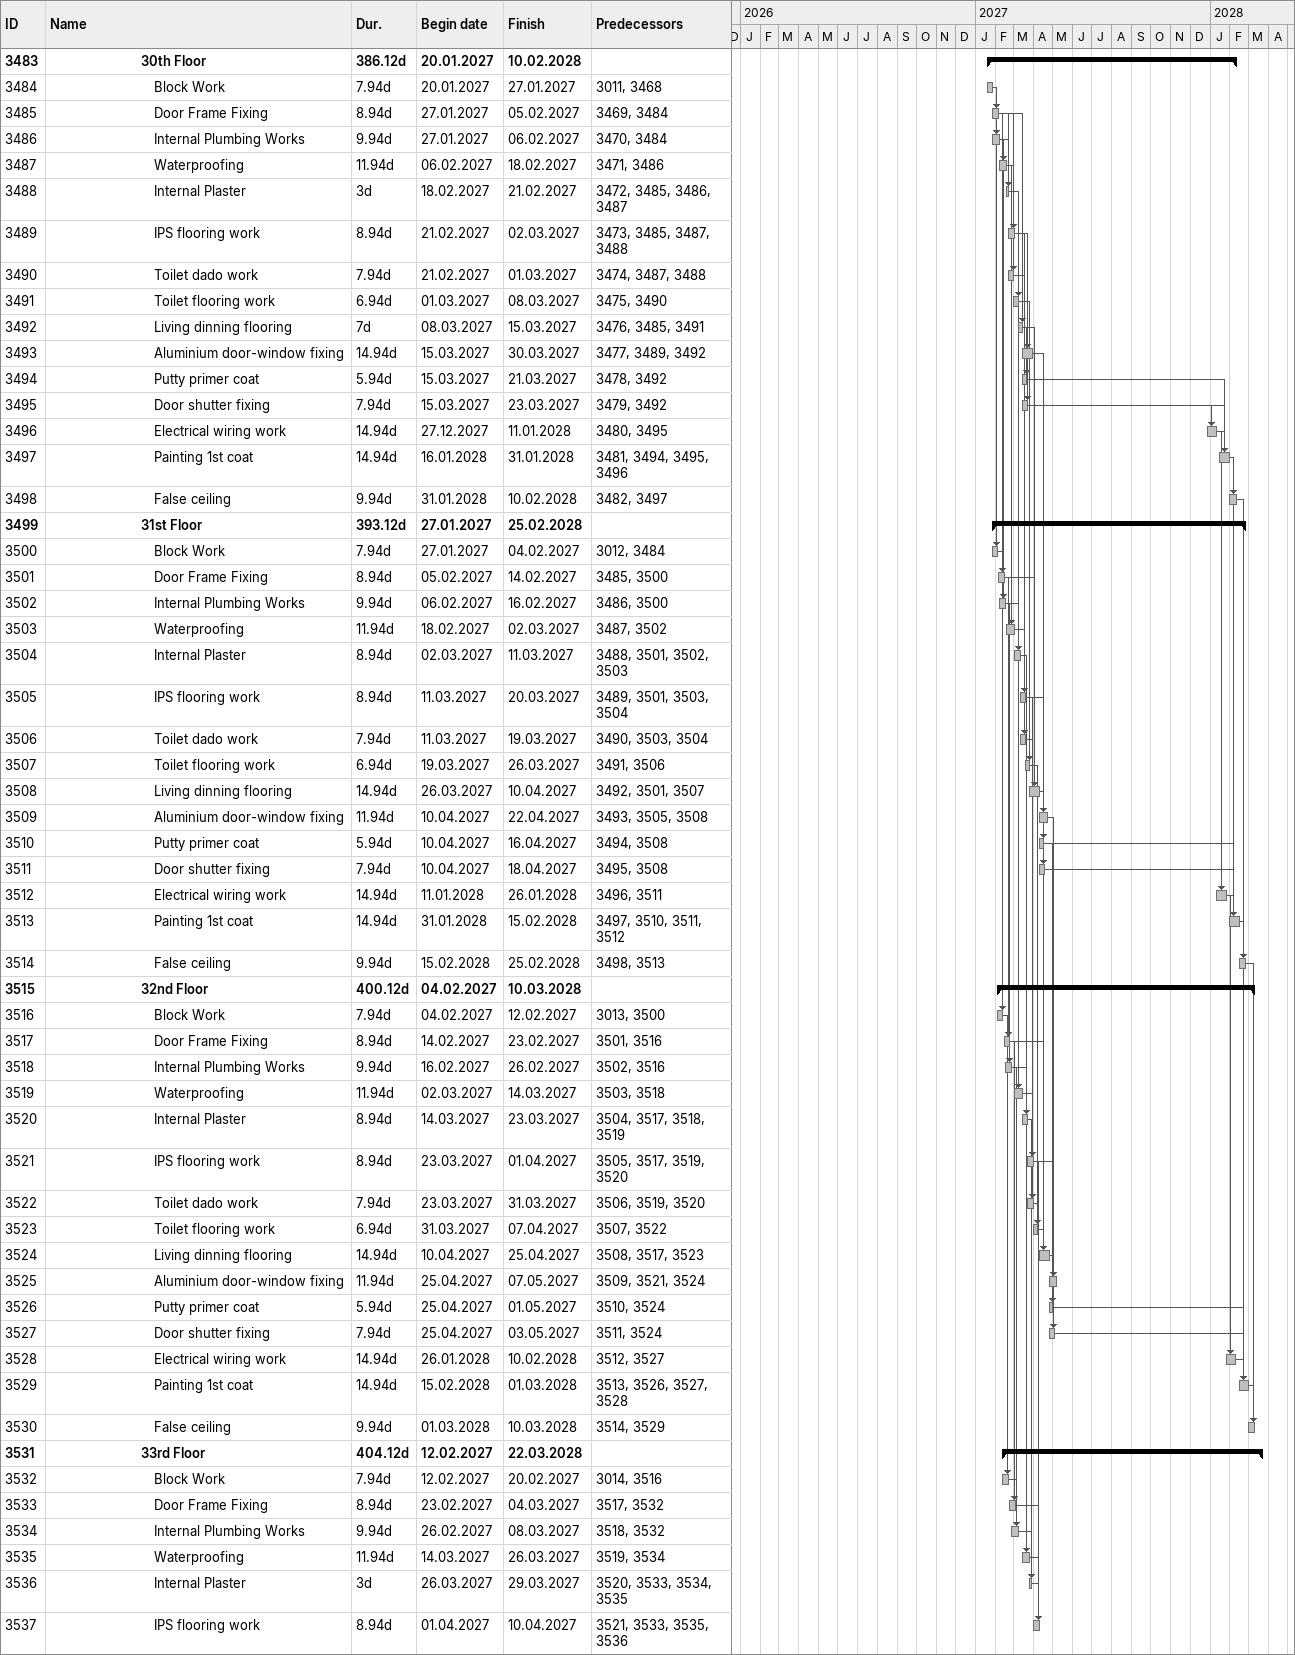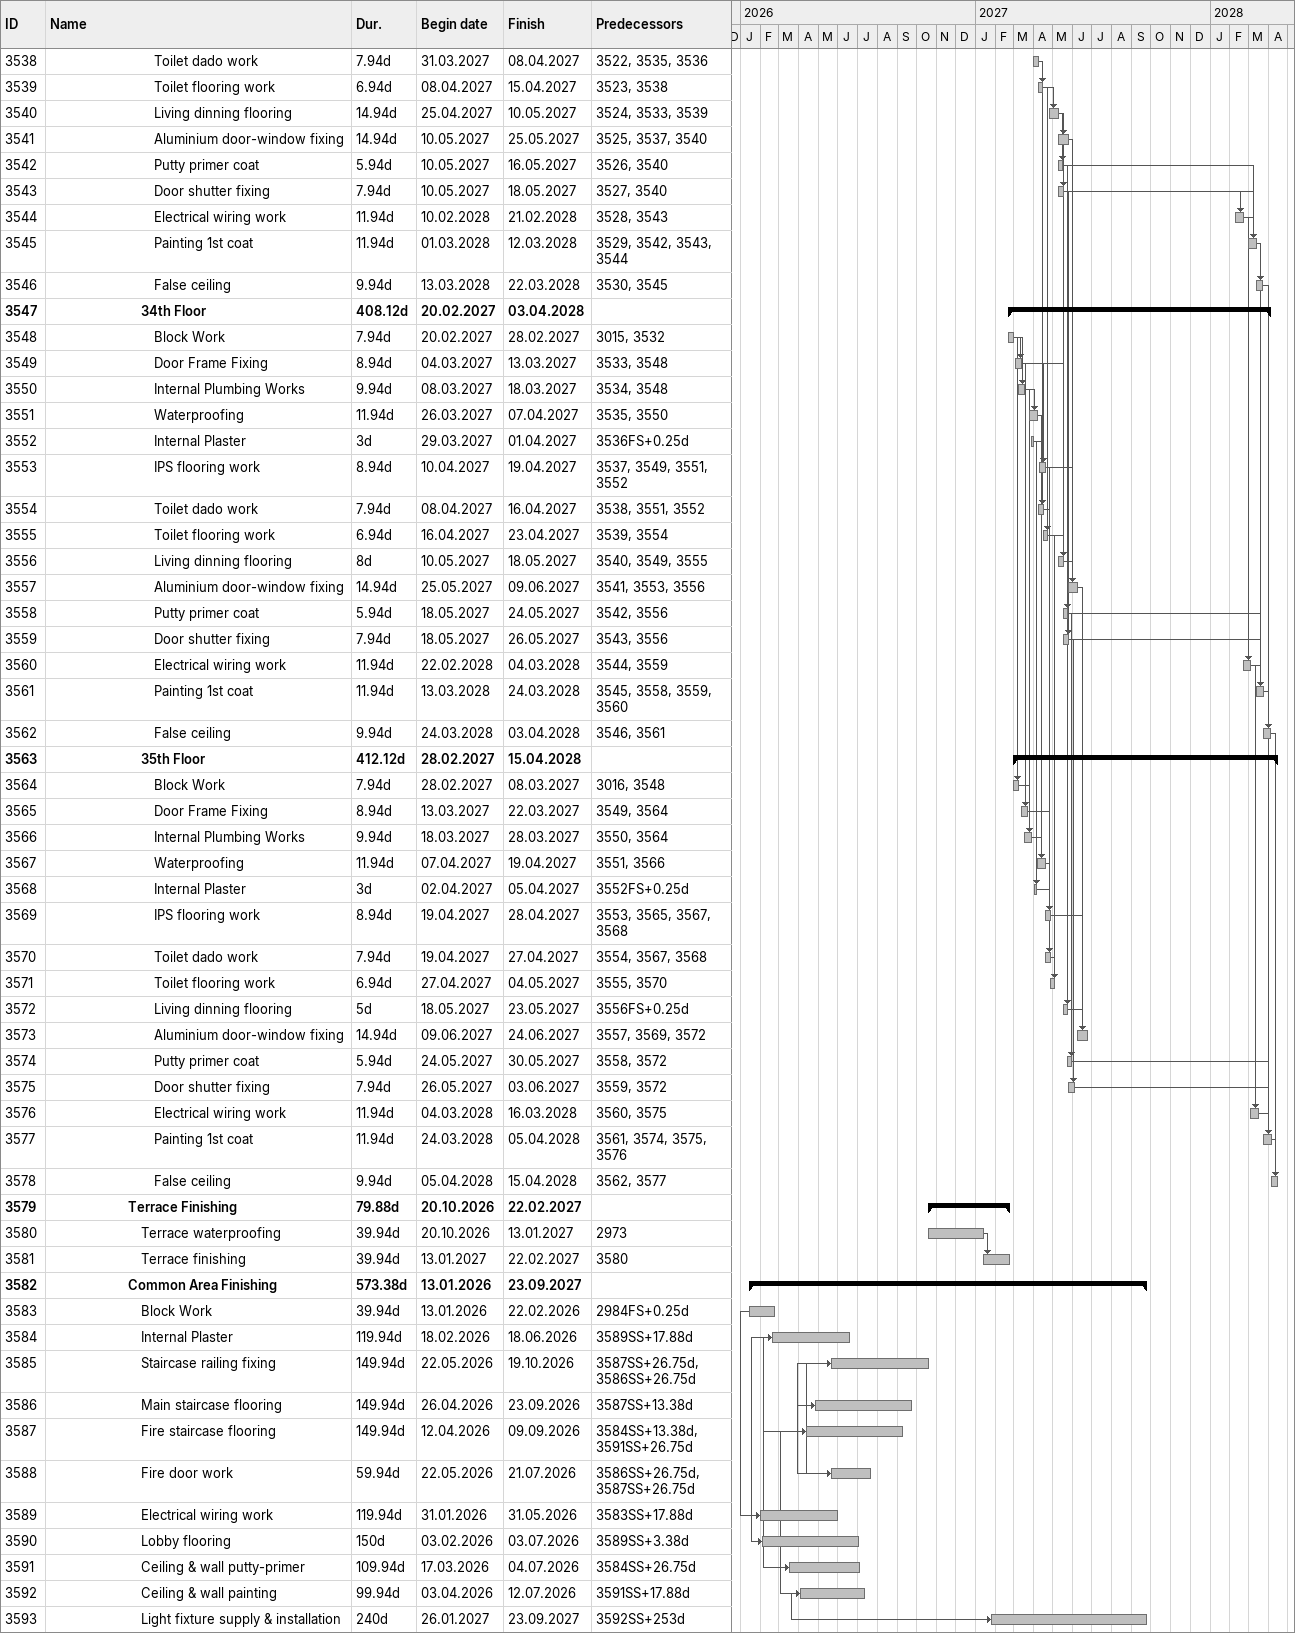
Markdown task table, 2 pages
| ID | Level | Task | Duration | Start | Finish | Predecessors |
|---|---|---|---|---|---|---|
| 3483 | 8 | **30th Floor** | 386.12d | 2027-01-20 | 2028-02-10 |  |
| 3484 | 9 | Block Work | 7.94d | 2027-01-20 | 2027-01-27 | 3011, 3468 |
| 3485 | 9 | Door Frame Fixing | 8.94d | 2027-01-27 | 2027-02-05 | 3469, 3484 |
| 3486 | 9 | Internal Plumbing Works | 9.94d | 2027-01-27 | 2027-02-06 | 3470, 3484 |
| 3487 | 9 | Waterproofing | 11.94d | 2027-02-06 | 2027-02-18 | 3471, 3486 |
| 3488 | 9 | Internal Plaster | 3d | 2027-02-18 | 2027-02-21 | 3472, 3485, 3486, 3487 |
| 3489 | 9 | IPS flooring work | 8.94d | 2027-02-21 | 2027-03-02 | 3473, 3485, 3487, 3488 |
| 3490 | 9 | Toilet dado work | 7.94d | 2027-02-21 | 2027-03-01 | 3474, 3487, 3488 |
| 3491 | 9 | Toilet flooring work | 6.94d | 2027-03-01 | 2027-03-08 | 3475, 3490 |
| 3492 | 9 | Living dinning flooring | 7d | 2027-03-08 | 2027-03-15 | 3476, 3485, 3491 |
| 3493 | 9 | Aluminium door-window fixing | 14.94d | 2027-03-15 | 2027-03-30 | 3477, 3489, 3492 |
| 3494 | 9 | Putty primer coat | 5.94d | 2027-03-15 | 2027-03-21 | 3478, 3492 |
| 3495 | 9 | Door shutter fixing | 7.94d | 2027-03-15 | 2027-03-23 | 3479, 3492 |
| 3496 | 9 | Electrical wiring work | 14.94d | 2027-12-27 | 2028-01-11 | 3480, 3495 |
| 3497 | 9 | Painting 1st coat | 14.94d | 2028-01-16 | 2028-01-31 | 3481, 3494, 3495, 3496 |
| 3498 | 9 | False ceiling | 9.94d | 2028-01-31 | 2028-02-10 | 3482, 3497 |
| 3499 | 8 | **31st Floor** | 393.12d | 2027-01-27 | 2028-02-25 |  |
| 3500 | 9 | Block Work | 7.94d | 2027-01-27 | 2027-02-04 | 3012, 3484 |
| 3501 | 9 | Door Frame Fixing | 8.94d | 2027-02-05 | 2027-02-14 | 3485, 3500 |
| 3502 | 9 | Internal Plumbing Works | 9.94d | 2027-02-06 | 2027-02-16 | 3486, 3500 |
| 3503 | 9 | Waterproofing | 11.94d | 2027-02-18 | 2027-03-02 | 3487, 3502 |
| 3504 | 9 | Internal Plaster | 8.94d | 2027-03-02 | 2027-03-11 | 3488, 3501, 3502, 3503 |
| 3505 | 9 | IPS flooring work | 8.94d | 2027-03-11 | 2027-03-20 | 3489, 3501, 3503, 3504 |
| 3506 | 9 | Toilet dado work | 7.94d | 2027-03-11 | 2027-03-19 | 3490, 3503, 3504 |
| 3507 | 9 | Toilet flooring work | 6.94d | 2027-03-19 | 2027-03-26 | 3491, 3506 |
| 3508 | 9 | Living dinning flooring | 14.94d | 2027-03-26 | 2027-04-10 | 3492, 3501, 3507 |
| 3509 | 9 | Aluminium door-window fixing | 11.94d | 2027-04-10 | 2027-04-22 | 3493, 3505, 3508 |
| 3510 | 9 | Putty primer coat | 5.94d | 2027-04-10 | 2027-04-16 | 3494, 3508 |
| 3511 | 9 | Door shutter fixing | 7.94d | 2027-04-10 | 2027-04-18 | 3495, 3508 |
| 3512 | 9 | Electrical wiring work | 14.94d | 2028-01-11 | 2028-01-26 | 3496, 3511 |
| 3513 | 9 | Painting 1st coat | 14.94d | 2028-01-31 | 2028-02-15 | 3497, 3510, 3511, 3512 |
| 3514 | 9 | False ceiling | 9.94d | 2028-02-15 | 2028-02-25 | 3498, 3513 |
| 3515 | 8 | **32nd Floor** | 400.12d | 2027-02-04 | 2028-03-10 |  |
| 3516 | 9 | Block Work | 7.94d | 2027-02-04 | 2027-02-12 | 3013, 3500 |
| 3517 | 9 | Door Frame Fixing | 8.94d | 2027-02-14 | 2027-02-23 | 3501, 3516 |
| 3518 | 9 | Internal Plumbing Works | 9.94d | 2027-02-16 | 2027-02-26 | 3502, 3516 |
| 3519 | 9 | Waterproofing | 11.94d | 2027-03-02 | 2027-03-14 | 3503, 3518 |
| 3520 | 9 | Internal Plaster | 8.94d | 2027-03-14 | 2027-03-23 | 3504, 3517, 3518, 3519 |
| 3521 | 9 | IPS flooring work | 8.94d | 2027-03-23 | 2027-04-01 | 3505, 3517, 3519, 3520 |
| 3522 | 9 | Toilet dado work | 7.94d | 2027-03-23 | 2027-03-31 | 3506, 3519, 3520 |
| 3523 | 9 | Toilet flooring work | 6.94d | 2027-03-31 | 2027-04-07 | 3507, 3522 |
| 3524 | 9 | Living dinning flooring | 14.94d | 2027-04-10 | 2027-04-25 | 3508, 3517, 3523 |
| 3525 | 9 | Aluminium door-window fixing | 11.94d | 2027-04-25 | 2027-05-07 | 3509, 3521, 3524 |
| 3526 | 9 | Putty primer coat | 5.94d | 2027-04-25 | 2027-05-01 | 3510, 3524 |
| 3527 | 9 | Door shutter fixing | 7.94d | 2027-04-25 | 2027-05-03 | 3511, 3524 |
| 3528 | 9 | Electrical wiring work | 14.94d | 2028-01-26 | 2028-02-10 | 3512, 3527 |
| 3529 | 9 | Painting 1st coat | 14.94d | 2028-02-15 | 2028-03-01 | 3513, 3526, 3527, 3528 |
| 3530 | 9 | False ceiling | 9.94d | 2028-03-01 | 2028-03-10 | 3514, 3529 |
| 3531 | 8 | **33rd Floor** | 404.12d | 2027-02-12 | 2028-03-22 |  |
| 3532 | 9 | Block Work | 7.94d | 2027-02-12 | 2027-02-20 | 3014, 3516 |
| 3533 | 9 | Door Frame Fixing | 8.94d | 2027-02-23 | 2027-03-04 | 3517, 3532 |
| 3534 | 9 | Internal Plumbing Works | 9.94d | 2027-02-26 | 2027-03-08 | 3518, 3532 |
| 3535 | 9 | Waterproofing | 11.94d | 2027-03-14 | 2027-03-26 | 3519, 3534 |
| 3536 | 9 | Internal Plaster | 3d | 2027-03-26 | 2027-03-29 | 3520, 3533, 3534, 3535 |
| 3537 | 9 | IPS flooring work | 8.94d | 2027-04-01 | 2027-04-10 | 3521, 3533, 3535, 3536 |
| 3538 | 9 | Toilet dado work | 7.94d | 2027-03-31 | 2027-04-08 | 3522, 3535, 3536 |
| 3539 | 9 | Toilet flooring work | 6.94d | 2027-04-08 | 2027-04-15 | 3523, 3538 |
| 3540 | 9 | Living dinning flooring | 14.94d | 2027-04-25 | 2027-05-10 | 3524, 3533, 3539 |
| 3541 | 9 | Aluminium door-window fixing | 14.94d | 2027-05-10 | 2027-05-25 | 3525, 3537, 3540 |
| 3542 | 9 | Putty primer coat | 5.94d | 2027-05-10 | 2027-05-16 | 3526, 3540 |
| 3543 | 9 | Door shutter fixing | 7.94d | 2027-05-10 | 2027-05-18 | 3527, 3540 |
| 3544 | 9 | Electrical wiring work | 11.94d | 2028-02-10 | 2028-02-21 | 3528, 3543 |
| 3545 | 9 | Painting 1st coat | 11.94d | 2028-03-01 | 2028-03-12 | 3529, 3542, 3543, 3544 |
| 3546 | 9 | False ceiling | 9.94d | 2028-03-13 | 2028-03-22 | 3530, 3545 |
| 3547 | 8 | **34th Floor** | 408.12d | 2027-02-20 | 2028-04-03 |  |
| 3548 | 9 | Block Work | 7.94d | 2027-02-20 | 2027-02-28 | 3015, 3532 |
| 3549 | 9 | Door Frame Fixing | 8.94d | 2027-03-04 | 2027-03-13 | 3533, 3548 |
| 3550 | 9 | Internal Plumbing Works | 9.94d | 2027-03-08 | 2027-03-18 | 3534, 3548 |
| 3551 | 9 | Waterproofing | 11.94d | 2027-03-26 | 2027-04-07 | 3535, 3550 |
| 3552 | 9 | Internal Plaster | 3d | 2027-03-29 | 2027-04-01 | 3536FS+0.25d |
| 3553 | 9 | IPS flooring work | 8.94d | 2027-04-10 | 2027-04-19 | 3537, 3549, 3551, 3552 |
| 3554 | 9 | Toilet dado work | 7.94d | 2027-04-08 | 2027-04-16 | 3538, 3551, 3552 |
| 3555 | 9 | Toilet flooring work | 6.94d | 2027-04-16 | 2027-04-23 | 3539, 3554 |
| 3556 | 9 | Living dinning flooring | 8d | 2027-05-10 | 2027-05-18 | 3540, 3549, 3555 |
| 3557 | 9 | Aluminium door-window fixing | 14.94d | 2027-05-25 | 2027-06-09 | 3541, 3553, 3556 |
| 3558 | 9 | Putty primer coat | 5.94d | 2027-05-18 | 2027-05-24 | 3542, 3556 |
| 3559 | 9 | Door shutter fixing | 7.94d | 2027-05-18 | 2027-05-26 | 3543, 3556 |
| 3560 | 9 | Electrical wiring work | 11.94d | 2028-02-22 | 2028-03-04 | 3544, 3559 |
| 3561 | 9 | Painting 1st coat | 11.94d | 2028-03-13 | 2028-03-24 | 3545, 3558, 3559, 3560 |
| 3562 | 9 | False ceiling | 9.94d | 2028-03-24 | 2028-04-03 | 3546, 3561 |
| 3563 | 8 | **35th Floor** | 412.12d | 2027-02-28 | 2028-04-15 |  |
| 3564 | 9 | Block Work | 7.94d | 2027-02-28 | 2027-03-08 | 3016, 3548 |
| 3565 | 9 | Door Frame Fixing | 8.94d | 2027-03-13 | 2027-03-22 | 3549, 3564 |
| 3566 | 9 | Internal Plumbing Works | 9.94d | 2027-03-18 | 2027-03-28 | 3550, 3564 |
| 3567 | 9 | Waterproofing | 11.94d | 2027-04-07 | 2027-04-19 | 3551, 3566 |
| 3568 | 9 | Internal Plaster | 3d | 2027-04-02 | 2027-04-05 | 3552FS+0.25d |
| 3569 | 9 | IPS flooring work | 8.94d | 2027-04-19 | 2027-04-28 | 3553, 3565, 3567, 3568 |
| 3570 | 9 | Toilet dado work | 7.94d | 2027-04-19 | 2027-04-27 | 3554, 3567, 3568 |
| 3571 | 9 | Toilet flooring work | 6.94d | 2027-04-27 | 2027-05-04 | 3555, 3570 |
| 3572 | 9 | Living dinning flooring | 5d | 2027-05-18 | 2027-05-23 | 3556FS+0.25d |
| 3573 | 9 | Aluminium door-window fixing | 14.94d | 2027-06-09 | 2027-06-24 | 3557, 3569, 3572 |
| 3574 | 9 | Putty primer coat | 5.94d | 2027-05-24 | 2027-05-30 | 3558, 3572 |
| 3575 | 9 | Door shutter fixing | 7.94d | 2027-05-26 | 2027-06-03 | 3559, 3572 |
| 3576 | 9 | Electrical wiring work | 11.94d | 2028-03-04 | 2028-03-16 | 3560, 3575 |
| 3577 | 9 | Painting 1st coat | 11.94d | 2028-03-24 | 2028-04-05 | 3561, 3574, 3575, 3576 |
| 3578 | 9 | False ceiling | 9.94d | 2028-04-05 | 2028-04-15 | 3562, 3577 |
| 3579 | 7 | **Terrace Finishing** | 79.88d | 2026-10-20 | 2027-02-22 |  |
| 3580 | 8 | Terrace waterproofing | 39.94d | 2026-10-20 | 2027-01-13 | 2973 |
| 3581 | 8 | Terrace finishing | 39.94d | 2027-01-13 | 2027-02-22 | 3580 |
| 3582 | 7 | **Common Area Finishing** | 573.38d | 2026-01-13 | 2027-09-23 |  |
| 3583 | 8 | Block Work | 39.94d | 2026-01-13 | 2026-02-22 | 2984FS+0.25d |
| 3584 | 8 | Internal Plaster | 119.94d | 2026-02-18 | 2026-06-18 | 3589SS+17.88d |
| 3585 | 8 | Staircase railing fixing | 149.94d | 2026-05-22 | 2026-10-19 | 3587SS+26.75d, 3586SS+26.75d |
| 3586 | 8 | Main staircase flooring | 149.94d | 2026-04-26 | 2026-09-23 | 3587SS+13.38d |
| 3587 | 8 | Fire staircase flooring | 149.94d | 2026-04-12 | 2026-09-09 | 3584SS+13.38d, 3591SS+26.75d |
| 3588 | 8 | Fire door work | 59.94d | 2026-05-22 | 2026-07-21 | 3586SS+26.75d, 3587SS+26.75d |
| 3589 | 8 | Electrical wiring work | 119.94d | 2026-01-31 | 2026-05-31 | 3583SS+17.88d |
| 3590 | 8 | Lobby flooring | 150d | 2026-02-03 | 2026-07-03 | 3589SS+3.38d |
| 3591 | 8 | Ceiling & wall putty-primer | 109.94d | 2026-03-17 | 2026-07-04 | 3584SS+26.75d |
| 3592 | 8 | Ceiling & wall painting | 99.94d | 2026-04-03 | 2026-07-12 | 3591SS+17.88d |
| 3593 | 8 | Light fixture supply & installation | 240d | 2027-01-26 | 2027-09-23 | 3592SS+253d |
